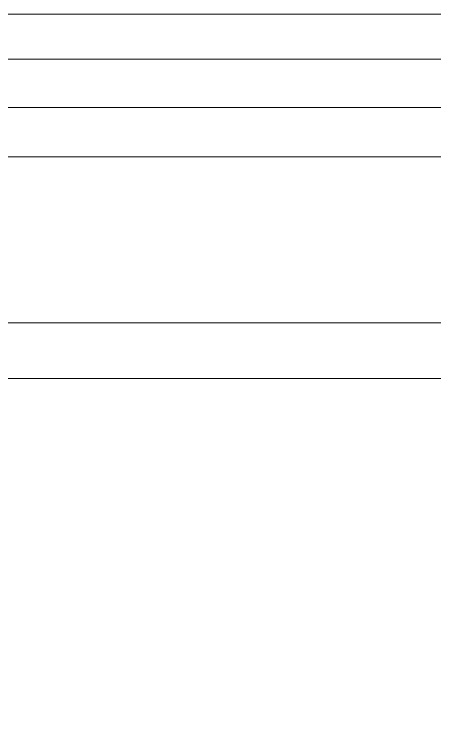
# Model space of a CAD drawing. Header units: millimetres. Extents: x 42356 to 50646, y 31507 to 39566.
# Drawn here: x 47617.48 to 47631.91, y 38466.67 to 38490.84 of the extents above; entities that cross this region are included whole.
import ezdxf

# ---------------------------------------------------------------- set-up
doc = ezdxf.new("R2010")
doc.units = ezdxf.units.MM
doc.set_wipeout_variables(frame=1)
doc.layers.add('000-PI-Oprema', color=30, linetype='Continuous', lineweight=5)

# ---------------------------------------------------------------- blocks, each defined once
blk = doc.blocks.new('A101_6ES7512-1DK01-0AB0')
at = {"layer": '000-PI-Oprema'}
for p, q in [((60.1, 58.55), (100, 58.55)), ((60.1, 57.006), (100, 57.006)), ((0, 55.35), (100, 55.35)), ((43.501, 53.664), (100, 53.664)), ((43.501, 47.98), (100, 47.98)), ((43.501, 46.065), (100, 46.065))]:
    blk.add_line(p, q, dxfattribs=at)

msp = doc.modelspace()

# ---------------------------------------------------------------- wipeouts: each hides what was drawn before it
msp.add_wipeout([(47553.026, 38490.839), (47653.026, 38490.839), (47653.026, 38373.739), (47553.026, 38373.739)]).dxf.layer = '000-PI-Oprema'

# ---------------------------------------------------------------- next in the draw order: block references
at = {"layer": '000-PI-Oprema'}
msp.add_blockref('A101_6ES7512-1DK01-0AB0', (47553.026, 38432.289), dxfattribs=at)

doc.saveas('drawing.dxf')
